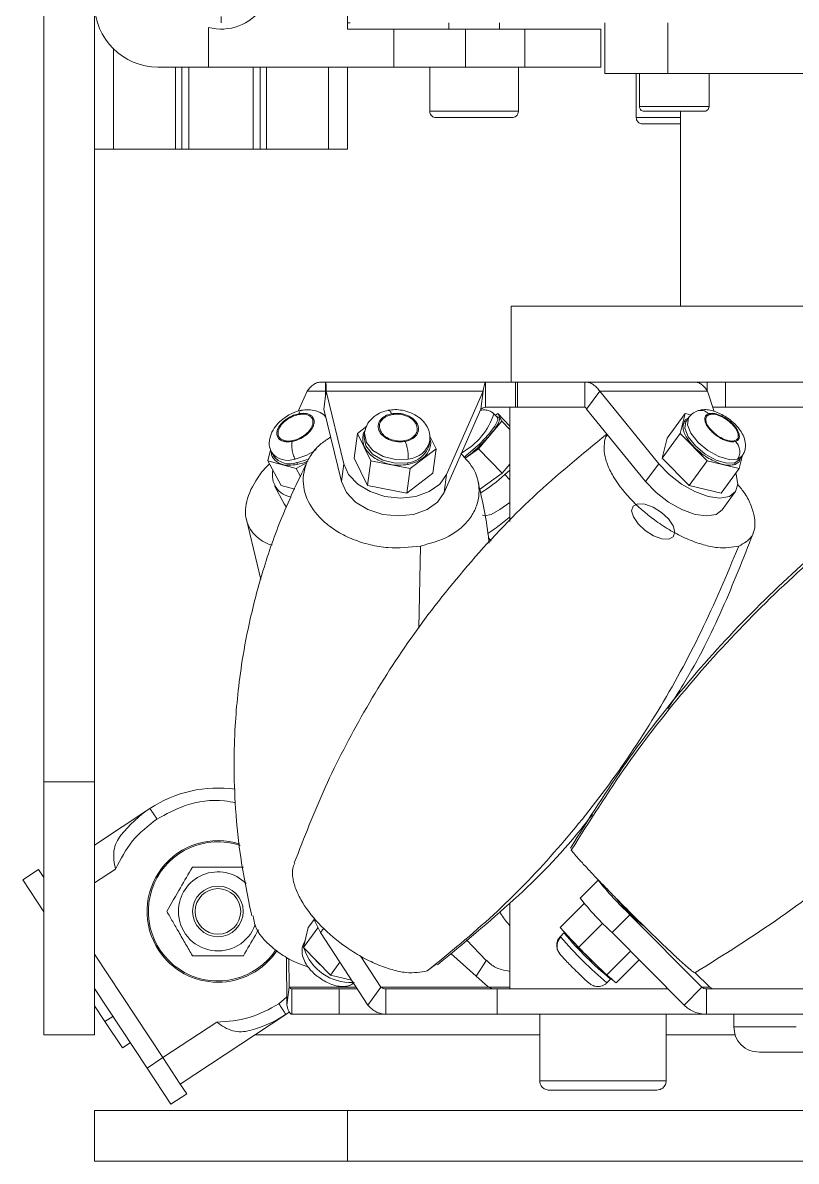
# Model space of a CAD drawing. Header units: millimetres. Extents: x -529 to 1738, y -425 to 849.
# Drawn here: x 116.23 to 146.79, y 637.54 to 682.54 of the extents above; entities that cross this region are included whole.
import ezdxf

# ---------------------------------------------------------------- set-up
doc = ezdxf.new("R2010")
doc.units = ezdxf.units.MM

msp = doc.modelspace()

# ---------------------------------------------------------------- linework, layer by layer
at = {"color": 7, "linetype": 'Continuous', "lineweight": 15}
for p, q in [((117.065, 792.541), (117.065, 652.541)), ((119.065, 792.541), (119.065, 652.541)), ((129.065, 682.541), (129.065, 683.291)), ((123.565, 680.791), (123.565, 682.354)), ((129.065, 682.291), (129.065, 682.541)), ((129.165, 682.541), (129.065, 682.541)), ((130.893, 682.291), (129.065, 682.291)), ((133.722, 682.291), (130.893, 682.291)), ((130.893, 680.791), (130.893, 682.291)), ((133.065, 682.541), (133.065, 682.291)), ((133.722, 682.291), (133.722, 680.791)), ((136.065, 682.291), (133.722, 682.291)), ((135.065, 682.291), (135.065, 682.541)), ((136.065, 680.791), (136.065, 682.291)), ((139.065, 682.291), (136.065, 682.291)), ((139.065, 680.791), (139.065, 682.291)), ((139.223, 682.541), (139.223, 680.541)), ((141.723, 682.541), (141.723, 680.541)), ((121.565, 680.791), (123.565, 680.791)), ((122.265, 680.791), (122.265, 677.541)), ((122.515, 677.541), (122.515, 680.791)), ((122.795, 677.541), (122.795, 680.791)), ((123.565, 680.791), (130.893, 680.791)), ((125.334, 677.541), (125.334, 680.791)), ((125.615, 680.791), (125.615, 677.541)), ((125.865, 677.541), (125.865, 680.791)), ((129.065, 677.541), (129.065, 680.791)), ((130.893, 680.791), (133.722, 680.791)), ((132.315, 680.791), (132.315, 679.041)), ((133.722, 680.791), (136.065, 680.791)), ((135.815, 679.041), (135.815, 680.791)), ((136.065, 680.791), (139.065, 680.791)), ((141.723, 680.541), (139.223, 680.541)), ((140.473, 680.541), (140.473, 678.791)), ((140.598, 680.541), (140.598, 679.228)), ((157.723, 680.541), (141.723, 680.541)), ((143.348, 679.228), (143.348, 680.541)), ((143.348, 679.228), (140.598, 679.228)), ((135.815, 679.041), (132.315, 679.041)), ((142.223, 679.041), (142.223, 671.341)), ((119.065, 677.541), (119.815, 677.541)), ((119.815, 677.541), (122.265, 677.541)), ((122.515, 677.541), (122.265, 677.541)), ((122.515, 677.541), (122.795, 677.541)), ((122.795, 677.541), (125.334, 677.541)), ((125.334, 677.541), (125.615, 677.541)), ((125.865, 677.541), (125.615, 677.541)), ((125.865, 677.541), (128.315, 677.541)), ((128.315, 677.541), (129.065, 677.541)), ((135.523, 671.341), (135.523, 668.341)), ((135.523, 671.341), (142.018, 671.341)), ((142.018, 671.341), (163.923, 671.341)), ((128.024, 668.341), (128.197, 668.341)), ((128.197, 668.341), (134.514, 668.341)), ((128.197, 668.052), (128.197, 668.341)), ((134.514, 668.341), (134.514, 667.341)), ((134.514, 668.341), (135.694, 668.341)), ((135.694, 668.341), (135.694, 667.341)), ((135.694, 668.341), (135.775, 668.341)), ((135.775, 668.341), (135.775, 667.341)), ((135.775, 668.341), (138.443, 668.341)), ((138.443, 668.341), (142.773, 668.341)), ((138.443, 667.341), (138.443, 668.341)), ((142.771, 668.341), (143.27, 668.341)), ((143.27, 668.341), (144.003, 668.341)), ((144.003, 668.341), (144.003, 667.341)), ((144.003, 668.341), (149.212, 668.341)), ((127.466, 667.975), (127.116, 667.184)), ((128.127, 667.268), (128.215, 667.975)), ((134.417, 667.975), (128.215, 667.975)), ((128.215, 667.975), (128.91, 665.112)), ((132.974, 664.684), (134.417, 667.975)), ((134.417, 667.975), (134.33, 667.268)), ((138.509, 667.268), (139.027, 667.975)), ((143.28, 667.975), (139.027, 667.975)), ((139.027, 667.975), (141.359, 665.112)), ((143.555, 667.182), (143.28, 667.975)), ((128.127, 667.268), (128.823, 664.405)), ((132.886, 663.977), (134.33, 667.268)), ((134.514, 667.341), (135.694, 667.341)), ((134.983, 666.941), (134.848, 667.083)), ((134.903, 667.025), (135, 667.095)), ((135, 667.095), (135.162, 666.794)), ((135.473, 666.6), (135, 667.095)), ((135.473, 667.341), (135.473, 662.823)), ((135.694, 667.341), (135.775, 667.341)), ((135.775, 667.341), (138.443, 667.341)), ((138.509, 667.268), (140.841, 664.405)), ((141.694, 666.123), (142.407, 667.095)), ((142.212, 666.309), (142.407, 667.095)), ((142.407, 667.095), (142.644, 667.038)), ((142.554, 666.953), (142.451, 666.812)), ((143.5, 667.341), (144.003, 667.341)), ((144.003, 667.341), (149.212, 667.341)), ((129.449, 666.309), (129.819, 666.592)), ((135.162, 666.794), (134.24, 665.706)), ((135.473, 666.469), (135.162, 666.794)), ((129.328, 665.337), (129.449, 666.309)), ((129.976, 665.222), (129.449, 666.309)), ((129.736, 666.345), (129.718, 666.203)), ((132.298, 665.883), (132.316, 666.024)), ((132.316, 666.207), (132.559, 665.706)), ((141.499, 665.337), (142.212, 666.309)), ((141.499, 665.337), (141.694, 666.123)), ((143.278, 665.222), (142.212, 666.309)), ((125.914, 665.222), (126.017, 665.656)), ((126.054, 665.565), (126.131, 665.423)), ((132.559, 665.706), (131.531, 664.92)), ((132.438, 664.734), (132.559, 665.706)), ((134.24, 665.706), (133.7, 665.315)), ((135.169, 664.734), (134.24, 665.706)), ((127.035, 664.92), (125.914, 665.222)), ((125.914, 665.222), (126.442, 664.25)), ((127.461, 665.163), (127.035, 664.92)), ((128.823, 664.405), (128.91, 665.112)), ((129.856, 664.25), (129.328, 665.337)), ((129.976, 665.222), (129.856, 664.25)), ((131.531, 664.92), (129.976, 665.222)), ((140.841, 664.405), (141.359, 665.112)), ((142.566, 664.25), (141.499, 665.337)), ((143.278, 665.222), (142.566, 664.25)), ((144.539, 664.92), (143.278, 665.222)), ((144.669, 665.443), (144.539, 664.92)), ((144.606, 665.355), (144.544, 665.187)), ((144.548, 665.275), (144.651, 665.416)), ((127.206, 664.606), (127.035, 664.92)), ((131.411, 663.948), (131.531, 664.92)), ((132.438, 664.734), (131.411, 663.948)), ((132.974, 664.684), (132.886, 663.977)), ((135.169, 664.734), (134.276, 664.087)), ((135.473, 665.092), (135.169, 664.734)), ((135.279, 664.684), (135.473, 664.857)), ((143.827, 663.948), (144.539, 664.92)), ((144.422, 664.684), (144.404, 664.736)), ((126.18, 664.235), (126.564, 663.528)), ((126.977, 664.106), (126.442, 664.25)), ((131.411, 663.948), (129.856, 664.25)), ((143.827, 663.948), (142.566, 664.25)), ((143.866, 663.288), (144.384, 663.995)), ((126.642, 663.412), (126.564, 663.528)), ((125.053, 662.957), (125.63, 660.534)), ((134.735, 662.05), (134.634, 662.178)), ((117.065, 652.541), (119.065, 652.541)), ((117.065, 652.541), (117.065, 642.541)), ((119.065, 652.541), (119.065, 642.541)), ((121.254, 651.484), (119.065, 650.039)), ((137.904, 649.838), (137.908, 649.881)), ((116.854, 649.074), (116.228, 648.66)), ((117.065, 648.754), (116.854, 649.074)), ((117.065, 647.393), (116.228, 648.66)), ((138.966, 648.645), (138.26, 647.938)), ((135.473, 647.746), (135.473, 644.35)), ((138.419, 647.728), (137.465, 646.773)), ((139.717, 647.895), (139.709, 647.887)), ((127.753, 647.103), (127.511, 646.773)), ((140.222, 647.286), (139.516, 646.579)), ((143.065, 644.423), (140.222, 647.286)), ((127.511, 646.773), (127.316, 645.987)), ((127.316, 645.987), (127.887, 646.767)), ((137.465, 646.773), (138.193, 645.987)), ((138.193, 645.987), (139.153, 646.948)), ((140.771, 646.827), (140.778, 646.835)), ((129.864, 643.716), (127.998, 646.579)), ((133.764, 646.288), (134.536, 645.475)), ((137.615, 646.569), (137.474, 646.427)), ((137.63, 646.54), (137.615, 646.569)), ((142.358, 643.716), (139.516, 646.579)), ((127.316, 645.987), (128.382, 644.9)), ((133.142, 645.757), (134.634, 644.423)), ((138.193, 645.987), (139.299, 644.9)), ((140.244, 645.846), (139.299, 644.9)), ((121.764, 641.636), (119.065, 645.725)), ((126.661, 643.716), (126.651, 645.599)), ((126.749, 644.423), (126.743, 645.553)), ((128.758, 645.413), (128.382, 644.9)), ((130.382, 644.423), (129.59, 645.638)), ((132.579, 645.342), (132.212, 645.062)), ((134.146, 644.859), (134.55, 645.487)), ((140.582, 645.505), (139.676, 644.598)), ((128.382, 644.9), (129.223, 644.699)), ((139.299, 644.9), (139.676, 644.598)), ((142.795, 644.99), (143.377, 644.423)), ((126.749, 644.423), (126.661, 643.716)), ((130.382, 644.423), (129.864, 643.716)), ((134.634, 644.423), (130.382, 644.423)), ((139.313, 644.59), (139.455, 644.731)), ((143.065, 644.423), (142.358, 643.716)), ((143.377, 644.423), (143.065, 644.423)), ((119.065, 644.364), (121.138, 641.223)), ((126.863, 644.35), (126.863, 643.35)), ((128.729, 644.35), (126.863, 644.35)), ((128.729, 643.35), (128.729, 644.35)), ((129.451, 644.35), (128.729, 644.35)), ((130.575, 644.35), (130.575, 643.35)), ((134.979, 644.35), (130.575, 644.35)), ((134.979, 643.35), (134.979, 644.35)), ((141.729, 644.35), (134.979, 644.35)), ((143.246, 644.35), (143.246, 643.35)), ((148.128, 644.35), (143.246, 644.35)), ((119.476, 643.061), (119.065, 643.683)), ((119.476, 643.061), (119.788, 643.267)), ((120.164, 642.017), (119.476, 643.061)), ((122.453, 640.593), (126.626, 643.347)), ((126.626, 643.347), (126.768, 643.445)), ((128.729, 643.35), (126.863, 643.35)), ((130.575, 643.35), (128.729, 643.35)), ((134.979, 643.35), (130.575, 643.35)), ((143.109, 643.35), (134.979, 643.35)), ((136.655, 643.35), (136.655, 640.725)), ((141.655, 640.725), (141.655, 643.35)), ((143.109, 643.35), (143.109, 643.363)), ((143.246, 643.35), (143.109, 643.35)), ((148.128, 643.35), (143.246, 643.35)), ((144.323, 643.35), (144.323, 642.85)), ((123.893, 643.041), (121.764, 641.636)), ((117.065, 642.541), (119.065, 642.541)), ((120.164, 642.017), (120.477, 642.224)), ((136.655, 642.541), (125.404, 642.541)), ((144.382, 642.541), (141.655, 642.541)), ((121.138, 641.223), (121.764, 641.636)), ((122.453, 640.593), (121.764, 641.636)), ((122.082, 639.794), (121.138, 641.223)), ((122.708, 640.207), (122.453, 640.593)), ((141.655, 640.725), (136.655, 640.725)), ((122.082, 639.794), (122.708, 640.207)), ((129.065, 639.541), (119.065, 639.541)), ((119.065, 639.541), (119.065, 637.541)), ((129.065, 639.541), (129.065, 637.541)), ((289.065, 639.541), (129.065, 639.541)), ((129.065, 637.541), (119.065, 637.541)), ((289.065, 637.541), (129.065, 637.541))]:
    msp.add_line(p, q, dxfattribs=at)
at = {"color": 8, "linetype": 'Continuous', "lineweight": 15}
for p, q in [((119.815, 677.541), (119.815, 681.505)), ((128.315, 677.541), (128.315, 680.791)), ((142.223, 678.791), (140.473, 678.791)), ((143.27, 668.341), (143.27, 667.989)), ((128.196, 667.975), (127.466, 667.975)), ((127.063, 665.153), (127.471, 665.281)), ((144.372, 665.153), (144.548, 665.275)), ((144.544, 665.187), (144.38, 665.083)), ((144.476, 665.294), (144.651, 665.416)), ((135.279, 664.684), (135.473, 664.481)), ((131.944, 661.855), (131.878, 658.608)), ((119.065, 648.541), (119.898, 649.091)), ((128.124, 646.75), (127.998, 646.579)), ((137.488, 646.399), (137.474, 646.427)), ((129.403, 644.423), (126.749, 644.423)), ((135.473, 644.423), (134.634, 644.423)), ((126.659, 644.039), (126.35, 643.765)), ((146.793, 642.85), (144.323, 642.85))]:
    msp.add_line(p, q, dxfattribs=at)
at = {"color": 8, "linetype": 'Continuous', "lineweight": 15, "flags": 128}
for points in [[(133.652, 665.363), (133.927, 665.576), (134.3, 665.914), (134.633, 666.272), (134.878, 666.595), (134.995, 666.835), (134.983, 666.941)], [(142.559, 666.96), (142.533, 666.919), (142.499, 666.652), (142.633, 666.314), (142.914, 665.955), (143.301, 665.632), (143.733, 665.393), (144.146, 665.274), (144.476, 665.294)], [(142.451, 666.812), (142.429, 666.778), (142.395, 666.511), (142.529, 666.172), (142.811, 665.814), (143.197, 665.491), (143.63, 665.252), (144.042, 665.133), (144.372, 665.153)], [(129.714, 666.15), (129.787, 665.814), (130.046, 665.491), (130.45, 665.252), (130.94, 665.133), (131.44, 665.153)], [(129.737, 666.355), (129.732, 666.314), (129.805, 665.955), (130.063, 665.632), (130.468, 665.393), (130.958, 665.274), (131.458, 665.294)], [(126.986, 665.294), (127.454, 665.45), (127.816, 665.665)], [(127.336, 646.067), (127.378, 646.244), (127.381, 646.25)]]:
    msp.add_lwpolyline(points, dxfattribs=at)
at = {"color": 7, "linetype": 'Continuous', "lineweight": 15, "flags": 128}
for points in [[(129.718, 666.203), (129.715, 666.172), (129.714, 666.15)], [(132.316, 666.024), (132.319, 666.056), (132.321, 666.095)], [(126.023, 665.637), (126.024, 665.632), (126.054, 665.565)], [(128.91, 665.112), (129.106, 664.684), (129.466, 664.304), (129.957, 664.007), (130.537, 663.817), (131.156, 663.752), (131.758, 663.817), (132.291, 664.007), (132.709, 664.305), (132.974, 664.684)], [(141.359, 665.112), (141.77, 664.684), (142.263, 664.304), (142.792, 664.007), (143.313, 663.817), (143.779, 663.752), (144.15, 663.817), (144.393, 664.007), (144.486, 664.305), (144.422, 664.684)], [(132.886, 663.977), (132.621, 663.597), (132.204, 663.3), (131.67, 663.11), (131.068, 663.045), (130.45, 663.11), (129.869, 663.3), (129.378, 663.597), (129.018, 663.977), (128.823, 664.405)], [(143.866, 663.288), (143.632, 663.11), (143.261, 663.045), (142.795, 663.11), (142.274, 663.3), (141.744, 663.597), (141.252, 663.977), (140.841, 664.405)], [(135.473, 663.577), (135.08, 663.3), (134.733, 663.11), (134.489, 663.045), (134.39, 663.079)], [(141.476, 662.145), (141.752, 662.129), (141.936, 662.22), (141.999, 662.404), (141.931, 662.653), (141.744, 662.929), (141.466, 663.189), (141.138, 663.395), (140.811, 663.514), (140.535, 663.529), (140.351, 663.438), (140.288, 663.254), (140.356, 663.006), (140.543, 662.73), (140.821, 662.47), (141.149, 662.264), (141.476, 662.145)], [(127.998, 646.579), (127.782, 647.007), (127.733, 647.192)], [(127.983, 645.306), (127.863, 645.421), (127.754, 645.54)]]:
    msp.add_lwpolyline(points, dxfattribs=at)
at = {"color": 7, "linetype": 'Continuous', "lineweight": 15}
for radius in [1, 0.9]:
    msp.add_circle((123.94, 647.416), radius, dxfattribs=at)
for centre, radius, start, end in [((124.065, 684.291), 2, 255.5225, 104.4775), ((121.565, 683.291), 2.5, 180, 270), ((126.97, 664.66), 0.878, 167.2262, 260.863), ((131.037, 669.269), 6.246, 301.5148, 312.7698), ((123.94, 647.416), 4.875, 81.9194, 123.4327), ((123.94, 647.416), 4.875, 123.4327, 141.8614), ((123.94, 647.416), 2.8, 71.8594, 213.4327), ((123.94, 647.416), 2.75, 71.3985, 326.3453), ((123.94, 647.416), 1.563, 44.5503, 180), ((149.318, 656.956), 13.275, 218.7595, 226.7531), ((147.195, 654.939), 11.352, 218.0808, 227.4319), ((145.66, 652.784), 7.702, 219.2604, 230.8111), ((123.94, 647.416), 1.563, 180, 340.4115), ((149.751, 656.946), 15.975, 220.6426, 229.8687), ((123.94, 647.416), 2.8, 213.4327, 326.2627), ((123.94, 647.416), 4.875, 285.004, 303.4327)]:
    msp.add_arc(centre, radius, start, end, dxfattribs=at)
at = {"color": 8, "linetype": 'Continuous', "lineweight": 15}
for centre, radius, start, end in [((132.259, 667.926), 2.719, 298.9348, 342.0068), ((131.387, 666.247), 0.956, 274.2756, 346.5047), ((126.705, 666.065), 0.821, 217.5935, 290.0601), ((131.369, 666.106), 0.956, 274.2756, 346.5047), ((126.781, 665.924), 0.82, 217.5577, 290.0651), ((149.608, 656.803), 15.973, 220.6421, 229.8696), ((129.187, 646.534), 1.929, 197.4847, 272.8337)]:
    msp.add_arc(centre, radius, start, end, dxfattribs=at)
at = {"color": 7, "linetype": 'Continuous', "lineweight": 15}
for points, knots in [([(124.065, 682.541), (124.065, 682.545), (124.065, 682.554), (124.065, 682.622), (124.065, 682.706), (124.065, 682.763), (124.065, 682.791)], [0, 0, 0, 0, 0.2702613, 0.5624294, 0.7897364, 1, 1, 1, 1]), ([(140.785, 679.041), (140.759, 679.044), (140.703, 679.051), (140.64, 679.102), (140.604, 679.165), (140.6, 679.208), (140.598, 679.228)], [0, 0, 0, 0, 0.270261, 0.562429, 0.789736, 1, 1, 1, 1]), ([(143.348, 679.228), (143.344, 679.202), (143.338, 679.146), (143.287, 679.084), (143.224, 679.047), (143.181, 679.043), (143.16, 679.041)], [0, 0, 0, 0, 0.270261, 0.562429, 0.789736, 1, 1, 1, 1]), ([(132.565, 678.791), (132.529, 678.795), (132.456, 678.804), (132.372, 678.872), (132.323, 678.956), (132.317, 679.013), (132.315, 679.041)], [0, 0, 0, 0, 0.270261, 0.562429, 0.789736, 1, 1, 1, 1]), ([(132.565, 678.791), (132.576, 678.791), (132.603, 678.791), (132.806, 678.791), (133.077, 678.791), (133.358, 678.791), (133.695, 678.791), (134.065, 678.791), (134.434, 678.791), (134.771, 678.791), (135.052, 678.791), (135.323, 678.791), (135.526, 678.791), (135.553, 678.791), (135.565, 678.791)], [0, 0, 0, 0, 0.090318, 0.204563, 0.27142, 0.343936, 0.420786, 0.5, 0.579214, 0.656064, 0.72858, 0.795437, 0.909682, 1, 1, 1, 1]), ([(135.815, 679.041), (135.81, 679.005), (135.801, 678.932), (135.733, 678.848), (135.649, 678.799), (135.592, 678.794), (135.565, 678.791)], [0, 0, 0, 0, 0.2702613, 0.5624294, 0.7897364, 1, 1, 1, 1]), ([(140.723, 678.541), (140.687, 678.545), (140.614, 678.554), (140.53, 678.622), (140.481, 678.706), (140.475, 678.763), (140.473, 678.791)], [0, 0, 0, 0, 0.270261, 0.562429, 0.789736, 1, 1, 1, 1]), ([(140.785, 679.041), (140.795, 679.041), (140.816, 679.041), (140.976, 679.041), (141.191, 679.041), (141.414, 679.041), (141.68, 679.041), (141.973, 679.041), (142.265, 679.041), (142.532, 679.041), (142.755, 679.041), (142.969, 679.041), (143.13, 679.041), (143.151, 679.041), (143.16, 679.041)], [0, 0, 0, 0, 0.090318, 0.204563, 0.27142, 0.343936, 0.420786, 0.5, 0.579214, 0.656064, 0.72858, 0.795437, 0.909682, 1, 1, 1, 1]), ([(140.723, 678.541), (140.735, 678.541), (140.761, 678.541), (140.964, 678.541), (141.235, 678.541), (141.516, 678.541), (141.853, 678.541), (142.098, 678.541), (142.223, 678.541)], [0, 0, 0, 0, 0.180637, 0.409126, 0.54284, 0.687872, 0.841571, 1, 1, 1, 1]), ([(128.197, 668.052), (128.197, 668.026), (128.197, 667.975), (128.191, 667.857), (128.181, 667.723), (128.17, 667.622), (128.165, 667.573)], [0, 0, 0, 0, 0.276498, 0.535165, 0.776233, 1, 1, 1, 1]), ([(127.239, 667.224), (127.111, 667.19), (126.903, 667.133), (126.614, 666.966), (126.369, 666.771), (126.145, 666.506), (125.992, 666.19), (125.942, 665.856), (126.017, 665.661), (126.054, 665.565)], [0, 0, 0, 0, 0.163918, 0.268776, 0.391057, 0.530271, 0.682931, 0.842365, 1, 1, 1, 1]), ([(126.875, 665.99), (126.808, 665.981), (126.654, 665.961), (126.483, 665.998), (126.365, 666.07), (126.295, 666.154), (126.261, 666.265), (126.27, 666.396), (126.325, 666.535), (126.417, 666.67), (126.535, 666.791), (126.701, 666.918), (126.907, 667.028), (127.065, 667.068), (127.135, 667.086)], [0, 0, 0, 0, 0.090318, 0.204563, 0.27142, 0.343936, 0.420786, 0.5, 0.579214, 0.656064, 0.72858, 0.795437, 0.909682, 1, 1, 1, 1]), ([(126.323, 666.406), (126.348, 666.475), (126.399, 666.614), (126.601, 666.813), (126.852, 666.979), (127.035, 667.027), (127.127, 667.052)], [0, 0, 0, 0, 0.250007, 0.500001, 0.750007, 1, 1, 1, 1]), ([(127.135, 667.086), (127.203, 667.095), (127.356, 667.115), (127.527, 667.078), (127.646, 667.006), (127.715, 666.922), (127.75, 666.811), (127.74, 666.681), (127.686, 666.541), (127.593, 666.406), (127.475, 666.285), (127.309, 666.159), (127.103, 666.048), (126.945, 666.008), (126.875, 665.99)], [0, 0, 0, 0, 0.090318, 0.204563, 0.27142, 0.343936, 0.420786, 0.5, 0.579214, 0.656064, 0.72858, 0.795437, 0.909682, 1, 1, 1, 1]), ([(127.127, 667.052), (127.215, 667.062), (127.391, 667.083), (127.585, 667.004), (127.708, 666.868), (127.694, 666.736), (127.687, 666.67)], [0, 0, 0, 0, 0.250007, 0.500001, 0.750007, 1, 1, 1, 1]), ([(128.203, 666.955), (128.174, 666.99), (128.085, 667.102), (127.833, 667.2), (127.524, 667.256), (127.327, 667.234), (127.239, 667.224)], [0, 0, 0, 0, 0.154864, 0.489801, 0.770222, 1, 1, 1, 1]), ([(130.67, 667.224), (130.58, 667.201), (130.38, 667.151), (130.091, 666.975), (129.829, 666.704), (129.768, 666.469), (129.735, 666.344)], [0, 0, 0, 0, 0.185362, 0.413052, 0.686256, 1, 1, 1, 1]), ([(131.335, 665.99), (131.262, 665.981), (131.097, 665.961), (130.866, 665.998), (130.671, 666.07), (130.524, 666.154), (130.399, 666.265), (130.311, 666.396), (130.268, 666.535), (130.274, 666.67), (130.321, 666.791), (130.42, 666.918), (130.579, 667.028), (130.735, 667.068), (130.804, 667.086)], [0, 0, 0, 0, 0.090318, 0.204563, 0.27142, 0.343936, 0.420786, 0.5, 0.579214, 0.656064, 0.72858, 0.795437, 0.909682, 1, 1, 1, 1]), ([(130.365, 666.406), (130.342, 666.475), (130.295, 666.614), (130.381, 666.813), (130.552, 666.979), (130.731, 667.027), (130.82, 667.052)], [0, 0, 0, 0, 0.250007, 0.500001, 0.750007, 1, 1, 1, 1]), ([(132.316, 666.025), (132.319, 666.098), (132.327, 666.257), (132.257, 666.499), (132.109, 666.746), (131.873, 666.968), (131.573, 667.135), (131.249, 667.23), (130.94, 667.26), (130.756, 667.236), (130.67, 667.224)], [0, 0, 0, 0, 0.099048, 0.215532, 0.346655, 0.486999, 0.629169, 0.765529, 0.890178, 1, 1, 1, 1]), ([(130.804, 667.086), (130.877, 667.095), (131.042, 667.115), (131.273, 667.078), (131.468, 667.006), (131.615, 666.922), (131.74, 666.811), (131.829, 666.681), (131.871, 666.541), (131.865, 666.406), (131.818, 666.285), (131.719, 666.159), (131.561, 666.048), (131.404, 666.008), (131.335, 665.99)], [0, 0, 0, 0, 0.090318, 0.204563, 0.27142, 0.343936, 0.420786, 0.5, 0.579214, 0.656064, 0.72858, 0.795437, 0.909682, 1, 1, 1, 1]), ([(130.82, 667.052), (130.916, 667.062), (131.109, 667.083), (131.398, 667.004), (131.647, 666.868), (131.732, 666.736), (131.774, 666.67)], [0, 0, 0, 0, 0.250007, 0.500001, 0.750007, 1, 1, 1, 1]), ([(134.846, 667.085), (134.81, 667.116), (134.738, 667.177), (134.586, 667.229), (134.442, 667.248), (134.351, 667.232), (134.319, 667.226)], [0, 0, 0, 0, 0.2985726, 0.583183, 0.851055, 1, 1, 1, 1]), ([(134.97, 666.955), (134.981, 666.958), (135.025, 666.97), (135.032, 666.944), (135.038, 666.925)], [0, 0, 0, 0, 0.260113, 1, 1, 1, 1]), ([(142.951, 667.218), (142.913, 667.207), (142.836, 667.183), (142.691, 667.104), (142.612, 667.018), (142.559, 666.959)], [0, 0, 0, 0, 0.235733, 0.481765, 1, 1, 1, 1]), ([(144.647, 665.41), (144.678, 665.458), (144.739, 665.553), (144.795, 665.763), (144.782, 666.021), (144.673, 666.297), (144.499, 666.553), (144.274, 666.777), (144.021, 666.962), (143.792, 667.092), (143.551, 667.19), (143.322, 667.244), (143.118, 667.256), (143.005, 667.23), (142.951, 667.218)], [0, 0, 0, 0, 0.059185, 0.117826, 0.227807, 0.32384, 0.413294, 0.535571, 0.609306, 0.688532, 0.770201, 0.851064, 0.92831, 1, 1, 1, 1]), ([(144.399, 665.99), (144.355, 665.981), (144.255, 665.961), (144.072, 665.998), (143.892, 666.07), (143.737, 666.154), (143.579, 666.265), (143.434, 666.396), (143.315, 666.535), (143.231, 666.67), (143.185, 666.791), (143.171, 666.918), (143.208, 667.028), (143.289, 667.068), (143.325, 667.086)], [0, 0, 0, 0, 0.090318, 0.204563, 0.27142, 0.343936, 0.420786, 0.5, 0.579214, 0.656064, 0.72858, 0.795437, 0.909682, 1, 1, 1, 1]), ([(143.465, 666.406), (143.404, 666.475), (143.282, 666.614), (143.212, 666.813), (143.222, 666.979), (143.313, 667.027), (143.358, 667.052)], [0, 0, 0, 0, 0.250007, 0.500001, 0.750007, 1, 1, 1, 1]), ([(143.325, 667.086), (143.369, 667.095), (143.469, 667.115), (143.652, 667.078), (143.832, 667.006), (143.987, 666.922), (144.145, 666.811), (144.29, 666.681), (144.409, 666.541), (144.493, 666.406), (144.539, 666.285), (144.553, 666.159), (144.516, 666.048), (144.435, 666.008), (144.399, 665.99)], [0, 0, 0, 0, 0.090318, 0.204563, 0.27142, 0.343936, 0.420786, 0.5, 0.579214, 0.656064, 0.72858, 0.795437, 0.909682, 1, 1, 1, 1]), ([(143.358, 667.052), (143.418, 667.062), (143.536, 667.083), (143.785, 667.004), (144.044, 666.868), (144.187, 666.736), (144.259, 666.67)], [0, 0, 0, 0, 0.250007, 0.500001, 0.750007, 1, 1, 1, 1]), ([(127.687, 666.67), (127.662, 666.601), (127.611, 666.462), (127.409, 666.262), (127.159, 666.101), (126.881, 666.013), (126.62, 665.996), (126.425, 666.071), (126.303, 666.208), (126.316, 666.34), (126.323, 666.406)], [0, 0, 0, 0, 0.124939, 0.24999, 0.374878, 0.49999, 0.624878, 0.74999, 0.874939, 1, 1, 1, 1]), ([(131.774, 666.67), (131.797, 666.601), (131.844, 666.462), (131.758, 666.262), (131.586, 666.101), (131.325, 666.013), (131.029, 665.996), (130.742, 666.071), (130.492, 666.208), (130.408, 666.34), (130.365, 666.406)], [0, 0, 0, 0, 0.124939, 0.24999, 0.374878, 0.49999, 0.624878, 0.74999, 0.874939, 1, 1, 1, 1]), ([(154.65, 666.708), (153.507, 665.993), (151.238, 664.571), (148.084, 662.106), (145.155, 659.422), (142.473, 656.49), (140.01, 653.332), (138.59, 651.059), (137.874, 649.915)], [0, 0, 0, 0, 0.168623, 0.334904, 0.5, 0.665096, 0.831377, 1, 1, 1, 1]), ([(137.904, 649.838), (138.621, 650.976), (140.046, 653.235), (142.513, 656.382), (145.196, 659.31), (148.123, 661.999), (151.273, 664.475), (153.537, 665.909), (154.676, 666.632)], [0, 0, 0, 0, 0.168623, 0.334904, 0.5, 0.665096, 0.831377, 1, 1, 1, 1]), ([(142.391, 666.798), (142.395, 666.809), (142.411, 666.861), (142.469, 666.883), (142.515, 666.9)], [0, 0, 0, 0, 0.200943, 1, 1, 1, 1]), ([(144.259, 666.67), (144.32, 666.601), (144.442, 666.462), (144.513, 666.262), (144.499, 666.101), (144.377, 666.013), (144.185, 665.996), (143.94, 666.071), (143.68, 666.208), (143.536, 666.34), (143.465, 666.406)], [0, 0, 0, 0, 0.1249388, 0.2499903, 0.3748776, 0.4999903, 0.6248776, 0.7499903, 0.8749388, 1, 1, 1, 1]), ([(139.312, 666.281), (138.328, 665.477), (136.369, 663.878), (133.794, 661.151), (131.554, 658.292), (129.688, 655.348), (128.14, 652.369), (127.348, 650.335), (126.959, 649.334)], [0, 0, 0, 0, 0.179832, 0.357586, 0.527324, 0.690349, 0.847668, 1, 1, 1, 1]), ([(128.404, 666.171), (128.271, 666.086), (127.968, 665.893), (127.629, 665.505), (127.386, 665.045), (127.261, 664.414), (127.43, 663.614), (128.001, 662.889), (128.667, 662.407), (129.278, 662.105), (129.952, 661.895), (130.859, 661.74), (131.516, 661.81), (131.944, 661.855)], [0, 0, 0, 0, 0.0592781, 0.1351748, 0.2110715, 0.285391, 0.4234499, 0.5615087, 0.6358283, 0.7117249, 0.7876216, 0.8619411, 1, 1, 1, 1]), ([(129.671, 666.172), (129.671, 666.192), (129.671, 666.27), (129.709, 666.341), (129.737, 666.393)], [0, 0, 0, 0, 0.265009, 1, 1, 1, 1]), ([(132.31, 666.117), (132.323, 666.082), (132.363, 665.97), (132.345, 665.859), (132.333, 665.783)], [0, 0, 0, 0, 0.318495, 1, 1, 1, 1]), ([(139.338, 666.25), (139.333, 666.246), (139.234, 666.172), (139.204, 665.903), (139.193, 665.51), (139.333, 665.044), (139.654, 664.415), (140.289, 663.614), (141.15, 662.889), (141.918, 662.407), (142.533, 662.105), (143.131, 661.895), (143.853, 661.74), (144.258, 661.81), (144.522, 661.855)], [0, 0, 0, 0, 0.004039, 0.076961, 0.151431, 0.225901, 0.298824, 0.434287, 0.569751, 0.642674, 0.717144, 0.791614, 0.864536, 1, 1, 1, 1]), ([(126.108, 665.361), (126.108, 665.362), (126.066, 665.412), (126.044, 665.487), (126.051, 665.567), (126.051, 665.575)], [0, 0, 0, 0, 0.009789, 0.894509, 1, 1, 1, 1]), ([(126.986, 665.294), (126.96, 665.35), (126.907, 665.467), (126.864, 665.678), (126.854, 665.863), (126.868, 665.949), (126.875, 665.99)], [0, 0, 0, 0, 0.2702613, 0.5624294, 0.7897364, 1, 1, 1, 1]), ([(131.458, 665.294), (131.461, 665.35), (131.468, 665.467), (131.438, 665.678), (131.39, 665.863), (131.353, 665.949), (131.335, 665.99)], [0, 0, 0, 0, 0.270261, 0.562429, 0.789736, 1, 1, 1, 1]), ([(144.476, 665.294), (144.507, 665.35), (144.571, 665.467), (144.567, 665.678), (144.504, 665.863), (144.433, 665.949), (144.399, 665.99)], [0, 0, 0, 0, 0.270261, 0.562429, 0.789736, 1, 1, 1, 1]), ([(127.509, 665.268), (127.147, 664.519), (126.467, 663.114), (125.725, 660.98), (125.219, 659.081), (124.905, 657.439), (124.718, 656.024), (124.607, 654.663), (124.562, 653.154), (124.624, 651.383), (124.832, 649.354), (125.122, 647.972), (125.277, 647.235)], [0, 0, 0, 0, 0.137314, 0.257692, 0.361897, 0.450401, 0.523462, 0.589933, 0.670027, 0.764767, 0.874546, 1, 1, 1, 1]), ([(125.979, 665.103), (125.954, 665.081), (125.764, 664.908), (125.389, 664.41), (124.999, 663.615), (125.018, 662.89), (125.267, 662.406), (125.595, 662.112), (125.878, 661.942), (126.068, 661.902), (126.081, 661.9)], [0, 0, 0, 0, 0.018507, 0.143787, 0.376513, 0.609239, 0.734519, 0.862458, 0.990397, 1, 1, 1, 1]), ([(127.063, 665.153), (127.065, 665.147), (127.071, 665.136), (127.075, 665.114), (127.076, 665.096), (127.075, 665.087), (127.074, 665.083)], [0, 0, 0, 0, 0.270261, 0.562429, 0.789736, 1, 1, 1, 1]), ([(131.44, 665.153), (131.44, 665.147), (131.439, 665.136), (131.442, 665.114), (131.447, 665.096), (131.451, 665.087), (131.452, 665.083)], [0, 0, 0, 0, 0.270261, 0.562429, 0.789736, 1, 1, 1, 1]), ([(131.944, 661.855), (132.34, 661.965), (132.95, 662.133), (133.568, 662.574), (133.942, 662.98), (134.183, 663.443), (134.304, 664.071), (134.178, 664.821), (133.733, 665.308), (133.536, 665.524)], [0, 0, 0, 0, 0.201077, 0.30932, 0.41986, 0.530401, 0.638644, 0.839721, 1, 1, 1, 1]), ([(144.372, 665.153), (144.369, 665.147), (144.363, 665.136), (144.363, 665.114), (144.369, 665.096), (144.376, 665.087), (144.38, 665.083)], [0, 0, 0, 0, 0.2702613, 0.5624294, 0.7897364, 1, 1, 1, 1]), ([(134.656, 661.968), (134.648, 662.055), (134.56, 662.911), (134.373, 663.726), (134.205, 664.459)], [0, 0, 0, 0, 0.101893, 1, 1, 1, 1]), ([(144.522, 661.855), (144.723, 661.965), (145.032, 662.133), (145.17, 662.573), (145.165, 662.98), (145.023, 663.442), (144.818, 663.89), (144.575, 664.176), (144.473, 664.297)], [0, 0, 0, 0, 0.280306, 0.4312, 0.585296, 0.739392, 0.890285, 1, 1, 1, 1]), ([(134.606, 662.35), (134.713, 662.425), (134.979, 662.609), (135.281, 662.842), (135.465, 663.003), (135.473, 663.01)], [0, 0, 0, 0, 0.39485, 0.974732, 1, 1, 1, 1]), ([(141.72, 655.431), (141.93, 655.753), (142.749, 657.013), (143.9, 659.331), (144.699, 661.361), (145.092, 662.359)], [0, 0, 0, 0, 0.148868, 0.581287, 1, 1, 1, 1]), ([(144.522, 661.855), (144.044, 660.718), (143.095, 658.458), (141.363, 655.311), (139.422, 652.383), (137.246, 649.694), (134.856, 647.218), (133.097, 645.784), (132.212, 645.062)], [0, 0, 0, 0, 0.168623, 0.334904, 0.5, 0.665096, 0.831377, 1, 1, 1, 1]), ([(142.788, 644.985), (143.93, 645.701), (146.199, 647.122), (149.353, 649.587), (152.282, 652.271), (154.964, 655.203), (157.427, 658.361), (158.848, 660.634), (159.563, 661.778)], [0, 0, 0, 0, 0.168623, 0.334904, 0.5, 0.665096, 0.831377, 1, 1, 1, 1]), ([(121.254, 651.484), (121.259, 651.477), (121.269, 651.462), (121.343, 651.349), (121.436, 651.208), (121.499, 651.113), (121.529, 651.067)], [0, 0, 0, 0, 0.270261, 0.562429, 0.789736, 1, 1, 1, 1]), ([(132.616, 645.308), (133.638, 646.149), (135.628, 647.789), (137.65, 649.831), (138.584, 651.046), (138.748, 651.26)], [0, 0, 0, 0, 0.464896, 0.905905, 1, 1, 1, 1]), ([(119.898, 649.091), (120.096, 649.482), (120.492, 650.262), (121.184, 650.799), (121.529, 651.067)], [0, 0, 0, 0, 0.500067, 1, 1, 1, 1]), ([(120.105, 650.426), (120.04, 650.333), (119.909, 650.145), (119.818, 649.817), (119.816, 649.46), (119.871, 649.214), (119.898, 649.091)], [0, 0, 0, 0, 0.249781, 0.499943, 0.75002, 1, 1, 1, 1]), ([(142.756, 645.017), (142.758, 645.009), (142.767, 644.984), (142.615, 645.108), (142.381, 645.309), (142.048, 645.614), (141.537, 646.095), (140.788, 646.82), (139.985, 647.62), (139.366, 648.251), (138.919, 648.713), (138.535, 649.12), (138.128, 649.561), (137.992, 649.729), (137.904, 649.838)], [0, 0, 0, 0, 0.031408, 0.102326, 0.17475, 0.247174, 0.318092, 0.449833, 0.581575, 0.652493, 0.724917, 0.79734, 0.868259, 1, 1, 1, 1]), ([(121.919, 647.416), (122.099, 647.729), (122.437, 648.313), (122.773, 648.895), (122.929, 649.166)], [0, 0, 0, 0, 0.534747, 1, 1, 1, 1]), ([(122.929, 649.166), (123.105, 649.166), (123.459, 649.166), (123.985, 649.166), (124.487, 649.166), (124.795, 649.166), (124.95, 649.166)], [0, 0, 0, 0, 0.264614, 0.534966, 0.765352, 1, 1, 1, 1]), ([(132.212, 645.062), (131.949, 645.016), (131.543, 644.946), (130.821, 645.101), (130.223, 645.311), (129.608, 645.614), (128.84, 646.095), (127.979, 646.82), (127.345, 647.62), (127.021, 648.251), (126.89, 648.711), (126.87, 649.08), (126.944, 649.258), (126.973, 649.327)], [0, 0, 0, 0, 0.139614, 0.214771, 0.291523, 0.368275, 0.443431, 0.583046, 0.72266, 0.797817, 0.874569, 0.95132, 1, 1, 1, 1]), ([(122.929, 645.666), (122.842, 645.818), (122.664, 646.125), (122.402, 646.58), (122.151, 647.015), (121.997, 647.281), (121.919, 647.416)], [0, 0, 0, 0, 0.264614, 0.534966, 0.765352, 1, 1, 1, 1]), ([(127.493, 645.235), (127.395, 645.264), (127.069, 645.359), (126.58, 645.617), (125.923, 646.094), (125.419, 646.659), (125.355, 647.105), (125.336, 647.242)], [0, 0, 0, 0, 0.0858, 0.284514, 0.479098, 0.840566, 1, 1, 1, 1]), ([(125.539, 646.687), (125.499, 646.617), (125.302, 646.276), (125.106, 645.936), (124.95, 645.666)], [0, 0, 0, 0, 0.203209, 1, 1, 1, 1]), ([(127.379, 646.24), (127.357, 646.206), (127.306, 646.124), (127.256, 645.93), (127.268, 645.673), (127.377, 645.396), (127.551, 645.14), (127.777, 644.916), (128.029, 644.731), (128.259, 644.601), (128.499, 644.503), (128.728, 644.449), (128.933, 644.437), (129.045, 644.463), (129.099, 644.475)], [0, 0, 0, 0, 0.042492, 0.102174, 0.214106, 0.311843, 0.402884, 0.527331, 0.602373, 0.683006, 0.766124, 0.848421, 0.927038, 1, 1, 1, 1]), ([(137.474, 646.427), (137.438, 646.384), (137.365, 646.294), (137.322, 646.113), (137.338, 645.924), (137.401, 645.816), (137.431, 645.764)], [0, 0, 0, 0, 0.244042, 0.501286, 0.758161, 1, 1, 1, 1]), ([(137.488, 646.399), (137.444, 646.343), (137.353, 646.226), (137.329, 646.015), (137.377, 645.831), (137.449, 645.744), (137.483, 645.703)], [0, 0, 0, 0, 0.270261, 0.562429, 0.789736, 1, 1, 1, 1]), ([(137.63, 646.61), (137.654, 646.58), (137.707, 646.513), (137.879, 646.326), (138.083, 646.113), (138.281, 645.908), (138.508, 645.68), (138.744, 645.445), (138.971, 645.225), (139.167, 645.038), (139.321, 644.895), (139.456, 644.775), (139.535, 644.714), (139.519, 644.742), (139.514, 644.752)], [0, 0, 0, 0, 0.092831, 0.210253, 0.278969, 0.353503, 0.43249, 0.513908, 0.595325, 0.674312, 0.748846, 0.817562, 0.934984, 1, 1, 1, 1]), ([(137.431, 645.764), (137.472, 645.714), (137.538, 645.633), (137.695, 645.466), (137.841, 645.315), (137.984, 645.171), (138.139, 645.016), (138.319, 644.841), (138.474, 644.695), (138.593, 644.59), (138.679, 644.519), (138.803, 644.465), (138.903, 644.443), (139.014, 644.443), (139.126, 644.468), (139.23, 644.517), (139.286, 644.566), (139.313, 644.59)], [0, 0, 0, 0, 0.125724, 0.205844, 0.300589, 0.353361, 0.408632, 0.517677, 0.611838, 0.683114, 0.777668, 0.814254, 0.849888, 0.886655, 0.924734, 0.963059, 1, 1, 1, 1]), ([(124.95, 645.666), (124.775, 645.666), (124.42, 645.666), (123.895, 645.666), (123.393, 645.666), (123.085, 645.666), (122.929, 645.666)], [0, 0, 0, 0, 0.264614, 0.534966, 0.765352, 1, 1, 1, 1]), ([(135.473, 645.046), (135.364, 645.066), (135.076, 645.119), (134.759, 645.272), (134.603, 645.432), (134.549, 645.488)], [0, 0, 0, 0, 0.282645, 0.749742, 1, 1, 1, 1]), ([(129.099, 644.475), (129.138, 644.486), (129.213, 644.509), (129.278, 644.547), (129.309, 644.566)], [0, 0, 0, 0, 0.506656, 1, 1, 1, 1]), ([(126.35, 643.765), (125.968, 643.552), (125.203, 643.127), (124.329, 643.07), (123.893, 643.041)], [0, 0, 0, 0, 0.499933, 1, 1, 1, 1]), ([(126.626, 643.347), (126.621, 643.355), (126.611, 643.37), (126.536, 643.483), (126.443, 643.623), (126.38, 643.719), (126.35, 643.765)], [0, 0, 0, 0, 0.270261, 0.562429, 0.789736, 1, 1, 1, 1]), ([(123.893, 643.041), (123.995, 642.968), (124.199, 642.821), (124.529, 642.682), (124.865, 642.637), (125.09, 642.684), (125.202, 642.707)], [0, 0, 0, 0, 0.24998, 0.500057, 0.750219, 1, 1, 1, 1]), ([(144.323, 642.85), (144.337, 642.724), (144.366, 642.464), (144.601, 642.125), (144.944, 641.893), (145.21, 641.864), (145.338, 641.85)], [0, 0, 0, 0, 0.241924, 0.501717, 0.760632, 1, 1, 1, 1]), ([(145.338, 641.85), (145.332, 641.85), (145.32, 641.85), (145.624, 641.85), (146.255, 641.85), (147.004, 641.85), (147.335, 641.85)], [0, 0, 0, 0, 0.210842, 0.405229, 0.737398, 1, 1, 1, 1]), ([(137.03, 640.35), (136.977, 640.356), (136.866, 640.37), (136.741, 640.472), (136.667, 640.598), (136.659, 640.684), (136.655, 640.725)], [0, 0, 0, 0, 0.270261, 0.562429, 0.789736, 1, 1, 1, 1]), ([(141.655, 640.725), (141.648, 640.672), (141.635, 640.561), (141.533, 640.435), (141.407, 640.362), (141.321, 640.354), (141.28, 640.35)], [0, 0, 0, 0, 0.270261, 0.562429, 0.789736, 1, 1, 1, 1]), ([(137.03, 640.35), (137.047, 640.35), (137.085, 640.35), (137.372, 640.35), (137.756, 640.35), (138.155, 640.35), (138.632, 640.35), (139.155, 640.35), (139.678, 640.35), (140.156, 640.35), (140.554, 640.35), (140.938, 640.35), (141.226, 640.35), (141.263, 640.35), (141.28, 640.35)], [0, 0, 0, 0, 0.0903184, 0.2045632, 0.2714199, 0.3439362, 0.4207855, 0.5, 0.5792145, 0.6560638, 0.7285801, 0.7954368, 0.9096816, 1, 1, 1, 1])]:
    msp.add_open_spline(points, degree=3, knots=knots, dxfattribs=at)
for points in [[(127.466, 667.975), (127.506, 668.029), (127.585, 668.139), (127.724, 668.252), (127.871, 668.327), (127.973, 668.336), (128.024, 668.341)], [(128.215, 667.975), (128.215, 668.029), (128.215, 668.139), (128.211, 668.252), (128.205, 668.327), (128.2, 668.336), (128.197, 668.341)], [(134.514, 668.341), (134.507, 668.336), (134.493, 668.327), (134.47, 668.252), (134.446, 668.139), (134.427, 668.029), (134.417, 667.975)], [(139.027, 667.975), (138.988, 668.029), (138.909, 668.139), (138.764, 668.252), (138.607, 668.327), (138.498, 668.336), (138.443, 668.341)], [(142.773, 668.341), (142.821, 668.336), (142.918, 668.327), (143.055, 668.252), (143.181, 668.139), (143.247, 668.029), (143.28, 667.975)], [(134.33, 667.268), (134.361, 667.289), (134.423, 667.331), (134.483, 667.337), (134.514, 667.341)], [(138.443, 667.341), (138.457, 667.337), (138.484, 667.331), (138.501, 667.289), (138.509, 667.268)], [(126.863, 644.35), (126.844, 644.353), (126.805, 644.36), (126.768, 644.402), (126.749, 644.423)], [(130.575, 644.35), (130.54, 644.353), (130.47, 644.36), (130.411, 644.402), (130.382, 644.423)], [(134.634, 644.423), (134.677, 644.402), (134.762, 644.36), (134.857, 644.353), (134.905, 644.35)], [(143.246, 644.35), (143.212, 644.353), (143.144, 644.36), (143.091, 644.402), (143.065, 644.423)], [(143.377, 644.423), (143.404, 644.402), (143.459, 644.36), (143.529, 644.353), (143.564, 644.35)], [(126.661, 643.716), (126.676, 643.661), (126.707, 643.552), (126.757, 643.439), (126.81, 643.364), (126.846, 643.354), (126.863, 643.35)], [(129.864, 643.716), (129.914, 643.661), (130.014, 643.552), (130.191, 643.439), (130.379, 643.364), (130.51, 643.354), (130.575, 643.35)], [(142.358, 643.716), (142.42, 643.661), (142.543, 643.552), (142.763, 643.439), (142.999, 643.364), (143.164, 643.354), (143.246, 643.35)]]:
    msp.add_open_spline(points, degree=3, dxfattribs=at)
at = {"color": 8, "linetype": 'Continuous', "lineweight": 15}
for points, knots in [([(127.135, 667.086), (127.149, 667.131), (127.174, 667.208), (127.221, 667.212), (127.241, 667.213)], [0, 0, 0, 0, 0.578235, 1, 1, 1, 1]), ([(130.804, 667.086), (130.779, 667.13), (130.732, 667.214), (130.69, 667.216), (130.671, 667.217)], [0, 0, 0, 0, 0.524937, 1, 1, 1, 1]), ([(135.038, 666.925), (135.053, 666.917), (135.085, 666.898), (135.059, 666.796), (134.994, 666.656), (134.87, 666.468), (134.696, 666.248), (134.484, 666.013), (134.255, 665.784), (134.03, 665.583), (133.836, 665.42), (133.734, 665.352), (133.693, 665.324)], [0, 0, 0, 0, 0.0813408, 0.1780544, 0.2829551, 0.3941239, 0.5087141, 0.6233042, 0.734473, 0.8393737, 0.9360873, 1, 1, 1, 1]), ([(143.325, 667.086), (143.272, 667.129), (143.163, 667.22), (143.036, 667.221), (142.97, 667.221)], [0, 0, 0, 0, 0.480525, 1, 1, 1, 1]), ([(144.38, 665.083), (144.305, 665.068), (144.136, 665.034), (143.828, 665.097), (143.525, 665.217), (143.262, 665.36), (142.996, 665.547), (142.751, 665.767), (142.55, 666.002), (142.408, 666.231), (142.332, 666.434), (142.303, 666.639), (142.358, 666.739), (142.391, 666.798)], [0, 0, 0, 0, 0.101014, 0.228788, 0.303562, 0.384666, 0.470616, 0.559212, 0.647807, 0.733757, 0.814861, 0.889635, 1, 1, 1, 1]), ([(131.452, 665.083), (131.329, 665.068), (131.05, 665.034), (130.66, 665.097), (130.332, 665.217), (130.084, 665.36), (129.872, 665.547), (129.725, 665.767), (129.652, 665.982), (129.666, 666.116), (129.671, 666.172)], [0, 0, 0, 0, 0.142129, 0.321909, 0.427118, 0.541232, 0.662165, 0.786821, 0.911476, 1, 1, 1, 1]), ([(132.333, 665.783), (132.312, 665.713), (132.27, 665.58), (132.099, 665.368), (131.832, 665.18), (131.569, 665.113), (131.452, 665.083)], [0, 0, 0, 0, 0.210842, 0.405229, 0.737398, 1, 1, 1, 1]), ([(127.074, 665.083), (126.96, 665.068), (126.7, 665.033), (126.413, 665.098), (126.21, 665.216), (126.143, 665.311), (126.108, 665.361)], [0, 0, 0, 0, 0.263253, 0.596245, 0.791114, 1, 1, 1, 1]), ([(127.487, 665.219), (127.467, 665.208), (127.334, 665.136), (127.193, 665.107), (127.074, 665.083)], [0, 0, 0, 0, 0.151526, 1, 1, 1, 1]), ([(121.529, 651.067), (121.893, 651.263), (122.716, 651.708), (123.833, 651.864), (124.489, 651.739), (124.631, 651.712)], [0, 0, 0, 0, 0.382179, 0.865602, 1, 1, 1, 1]), ([(135.067, 647.4), (135.092, 647.361), (135.225, 647.155), (135.362, 646.982), (135.473, 646.841)], [0, 0, 0, 0, 0.187306, 1, 1, 1, 1]), ([(137.63, 646.54), (137.634, 646.546), (137.643, 646.557), (137.644, 646.572), (137.644, 646.579)], [0, 0, 0, 0, 0.493856, 1, 1, 1, 1]), ([(129.098, 644.479), (129.14, 644.489), (129.227, 644.512), (129.289, 644.582), (129.32, 644.618)], [0, 0, 0, 0, 0.484859, 1, 1, 1, 1])]:
    msp.add_open_spline(points, degree=3, knots=knots, dxfattribs=at)

doc.saveas('drawing.dxf')
